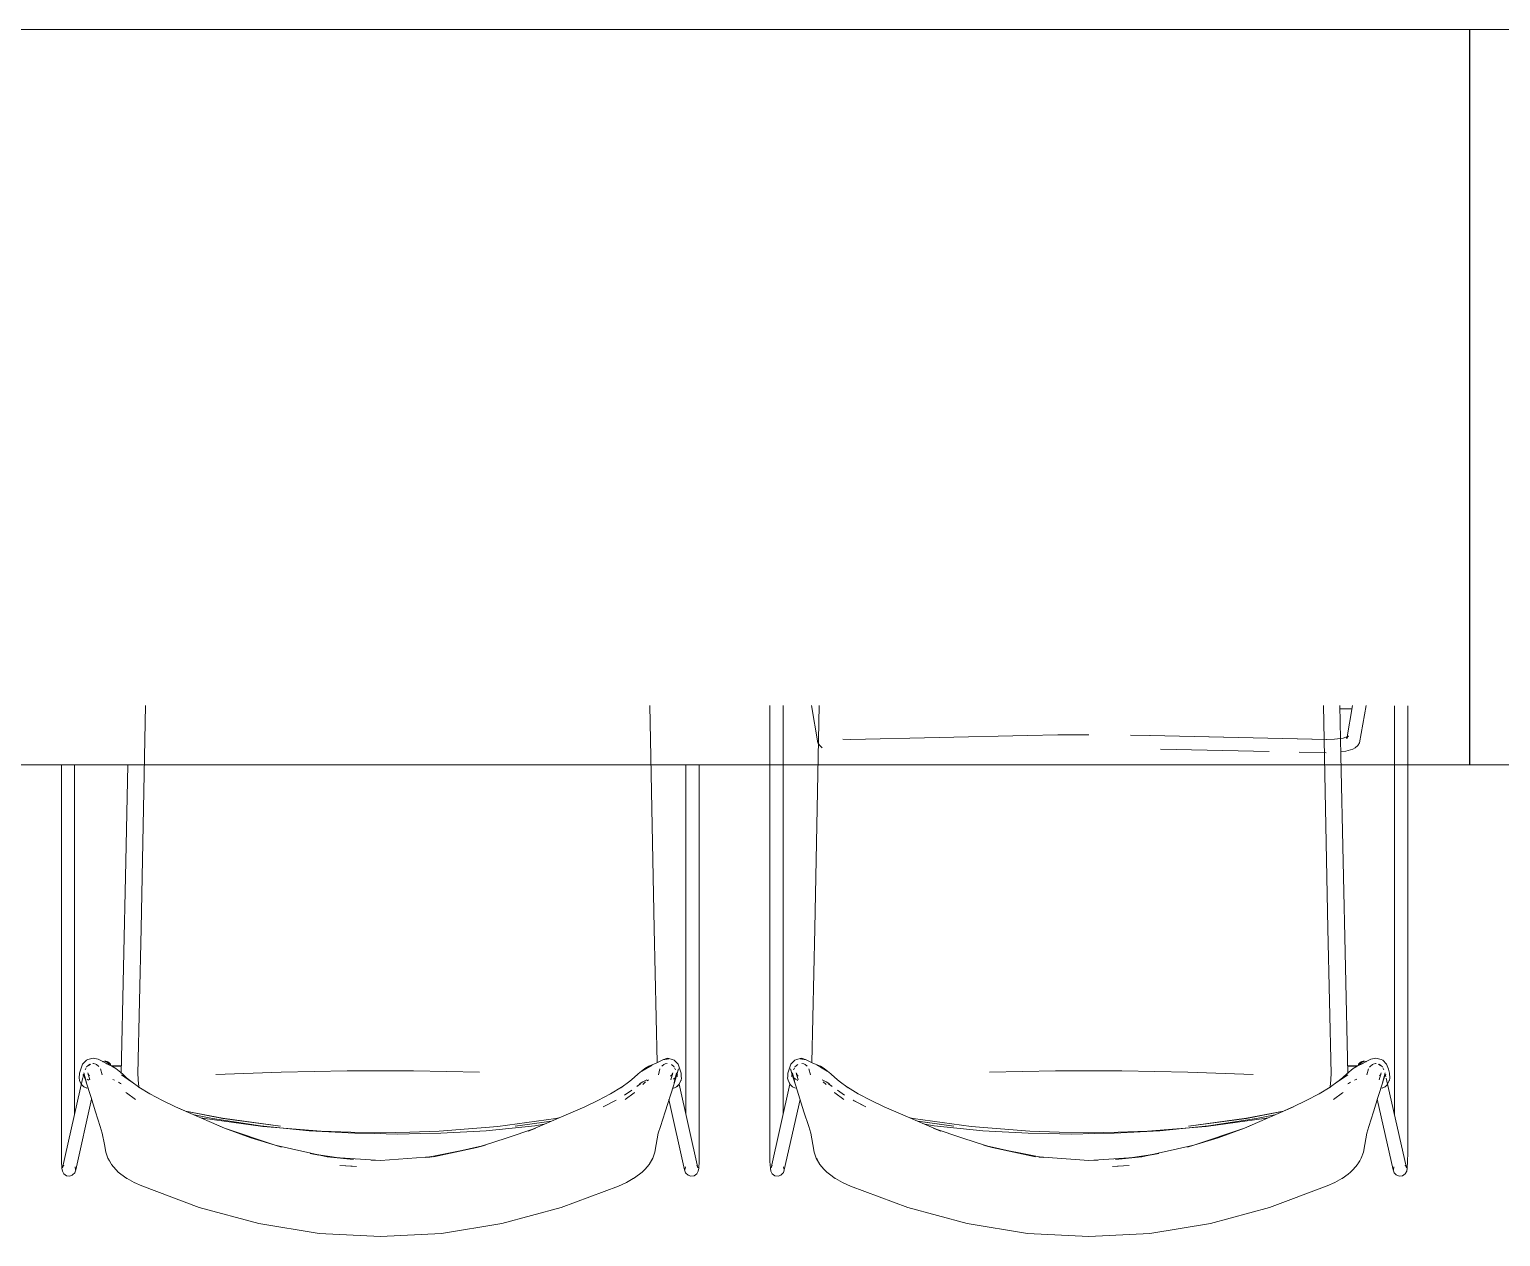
# Model space of a CAD drawing. Header units: millimetres. Extents: x 155927 to 326028, y -36033 to 97293.
# Drawn here: x 210826 to 212027, y 21746 to 22731 of the extents above; entities that cross this region are included whole.
import ezdxf

# ---------------------------------------------------------------- set-up
doc = ezdxf.new("R2010")
doc.units = ezdxf.units.MM
doc.header["$MEASUREMENT"] = 0
doc.layers.add('G-IMPT', color=8, linetype='CONTINUOUS', lineweight=9)
doc.layers.add('I-FURN', color=8, linetype='CONTINUOUS', lineweight=9)

msp = doc.modelspace()

# ---------------------------------------------------------------- linework, layer by layer
at = {"layer": 'G-IMPT'}
for p, q in [((210921.2, 22179.6), (210917.5, 21997.6)), ((211336.4, 21997.6), (211332.8, 22179.4)), ((211430.7, 22179.4), (211430.7, 21820.7)), ((211441.6, 21846.4), (211441.6, 22179.4)), ((211464.8, 22179.4), (211470, 22149.1)), ((211467.4, 21997.6), (211471.1, 22179.4)), ((211882.7, 22179.6), (211886.3, 21997.6)), ((211905.9, 22176.7), (211895.8, 22176.7)), ((211896.1, 22179.6), (211897, 22138.8)), ((211901.7, 22152.3), (211906.4, 22179.6)), ((211912.1, 22149.1), (211917.5, 22179.6)), ((211940.6, 22179.3), (211940.6, 21845.8)), ((211951.5, 22179.3), (211951.5, 21820.7)), ((211471.5, 22147), (211470, 22149.1)), ((211473.5, 22145), (211471.5, 22147)), ((211496.8, 22151.8), (211490.4, 22152)), ((211496.8, 22151.8), (211641.1, 22155.1)), ((211641.1, 22155.1), (211666, 22155.5)), ((211666, 22155.5), (211691.1, 22155.7)), ((211741.1, 22155.1), (211725.3, 22155.4)), ((211885.4, 22151.8), (211741.2, 22155)), ((211885.1, 22151.7), (211741.2, 22155)), ((211885.4, 22151.8), (211891.8, 22152)), ((211891.8, 22152), (211898.7, 22152.9)), ((211898.7, 22152.9), (211903.3, 22154.4)), ((211903.3, 22154.4), (211901.3, 22153)), ((211902.6, 22154.3), (211901.3, 22153)), ((211901.7, 22152.3), (211902.6, 22154.3)), ((211910.7, 22147), (211908.7, 22145)), ((211912.1, 22149.1), (211910.7, 22147)), ((211838.5, 22142), (211749.6, 22144)), ((211885, 22140.9), (211862.9, 22141.5)), ((211896.9, 22141.7), (211901, 22142.2)), ((211897, 22138.8), (211898.8, 22052.2)), ((211901, 22142.2), (211906.6, 22144)), ((211906.6, 22144), (211908.7, 22145)), ((210852.4, 22131.2), (210852.4, 21820.7)), ((210863.2, 22131.2), (210863.2, 21845.8)), ((210906.7, 22131.2), (210905, 22052.2)), ((211362.3, 21845.8), (211362.3, 22131.2)), ((211373.2, 22131.2), (211373.2, 21820.7)), ((210901.2, 21879.3), (210905, 22052.2)), ((211902.7, 21879.3), (211898.8, 22052.2)), ((210914.9, 21878.8), (210917.5, 21997.6)), ((211338.9, 21888.2), (211336.4, 21997.6)), ((211465, 21888.2), (211467.4, 21997.6)), ((211889, 21878.8), (211886.3, 21997.6)), ((210867.2, 21879.4), (210868.2, 21882.7)), ((210869.6, 21886.9), (210868.2, 21882.7)), ((210869.6, 21886.9), (210872.8, 21890)), ((210871.8, 21882.2), (210872.6, 21883.9)), ((210872.2, 21882.7), (210872.6, 21883.9)), ((210872.8, 21890), (210874.1, 21890.5)), ((210875.6, 21886.7), (210872.9, 21884.5)), ((210874.1, 21890.5), (210878.3, 21891.7)), ((210874.5, 21885.7), (210876.1, 21886.9)), ((210874.5, 21885.7), (210875.1, 21886.1)), ((210876.1, 21886.9), (210875.1, 21886.1)), ((210878.1, 21887.4), (210878.7, 21887.3)), ((210882.4, 21890.8), (210878.3, 21891.7)), ((210880.6, 21886.9), (210878.7, 21887.3)), ((210881.2, 21886.6), (210880.6, 21886.9)), ((210881.2, 21886.6), (210883, 21884.9)), ((210882.4, 21890.8), (210890.8, 21886.4)), ((210884.4, 21883), (210885.7, 21878.2)), ((210893.7, 21885.2), (210888.8, 21887.4)), ((210888.8, 21887.4), (210890.8, 21886.4)), ((210901.4, 21885.7), (210893.3, 21885.4)), ((210893.7, 21885.2), (210896.8, 21883.3)), ((210894, 21885), (210900.3, 21885.3)), ((210894, 21885), (210901.4, 21885.3)), ((210896.8, 21883.3), (210902.2, 21879)), ((211328.8, 21883.3), (211323.3, 21879)), ((211326.4, 21881.2), (211334.7, 21886)), ((211330, 21883.5), (211326.4, 21881.2)), ((211331.9, 21885.2), (211328.8, 21883.3)), ((211330, 21883.5), (211334.7, 21886)), ((211331.9, 21885.2), (211337.9, 21887.7)), ((211343.9, 21890.7), (211337.9, 21887.7)), ((211341.1, 21883.1), (211339.8, 21878.2)), ((211344.3, 21886.6), (211342.7, 21885.1)), ((211347.2, 21891.7), (211343.5, 21890.4)), ((211348.6, 21891.2), (211343.5, 21890.4)), ((211348.6, 21891.2), (211343.9, 21890.7)), ((211344.3, 21886.6), (211345.3, 21887.1)), ((211346.9, 21887.3), (211345.3, 21887.1)), ((211347.2, 21891.7), (211351.4, 21890.5)), ((211350.4, 21886.5), (211352.7, 21884.5)), ((211351.4, 21890.5), (211352.7, 21890)), ((211352.7, 21890), (211356, 21886.9)), ((211353.4, 21882.7), (211352.9, 21883.9)), ((211352.9, 21883.9), (211353.7, 21882.3)), ((211356.2, 21883), (211353.8, 21875.1)), ((211356.2, 21883), (211354.5, 21877.4)), ((211357.3, 21882.7), (211356, 21886.9)), ((211357.3, 21882.7), (211358.3, 21879.4)), ((211446.5, 21882.7), (211445.5, 21879.4)), ((211446.5, 21882.7), (211447.9, 21886.9)), ((211447.7, 21883), (211449.3, 21877.4)), ((211447.7, 21883), (211450.1, 21875.1)), ((211451.1, 21890), (211447.9, 21886.9)), ((211450.9, 21883.9), (211450.2, 21882.3)), ((211450.5, 21882.7), (211450.9, 21883.9)), ((211452.5, 21890.5), (211451.1, 21890)), ((211453.5, 21886.5), (211451.2, 21884.5)), ((211456.7, 21891.7), (211452.5, 21890.5)), ((211455.3, 21891.2), (211460.3, 21890.4)), ((211455.3, 21891.2), (211459.9, 21890.7)), ((211456.7, 21891.7), (211460.3, 21890.4)), ((211457, 21887.3), (211458.6, 21887.1)), ((211459.5, 21886.6), (211458.6, 21887.1)), ((211459.5, 21886.6), (211461.2, 21885.1)), ((211459.9, 21890.7), (211465.9, 21887.7)), ((211462.7, 21883.1), (211464.1, 21878.2)), ((211472, 21885.2), (211465.9, 21887.7)), ((211473.8, 21883.5), (211469.2, 21886)), ((211471.8, 21884.5), (211469.2, 21886)), ((211472, 21885.2), (211475.1, 21883.3)), ((211477.5, 21881.2), (211472.1, 21884.3)), ((211473.8, 21883.5), (211477.5, 21881.2)), ((211475.1, 21883.3), (211480.5, 21879)), ((211907.1, 21883.3), (211901.7, 21879)), ((211902.5, 21885.7), (211910.6, 21885.4)), ((211909.8, 21885), (211902.5, 21885.3)), ((211909.8, 21885), (211903.6, 21885.3)), ((211910.2, 21885.2), (211907.1, 21883.3)), ((211910.2, 21885.2), (211915, 21887.4)), ((211921.5, 21890.8), (211913, 21886.4)), ((211915, 21887.4), (211913, 21886.4)), ((211919.4, 21883), (211918.1, 21878.2)), ((211920.4, 21884.3), (211920.8, 21884.9)), ((211922.7, 21886.6), (211920.8, 21884.9)), ((211921.5, 21890.8), (211925.5, 21891.7)), ((211922.7, 21886.6), (211923.2, 21886.9)), ((211923.2, 21886.9), (211925.2, 21887.3)), ((211925.8, 21887.4), (211925.2, 21887.3)), ((211929.7, 21890.5), (211925.5, 21891.7)), ((211929.3, 21885.7), (211927.7, 21886.9)), ((211927.7, 21886.9), (211928.8, 21886.1)), ((211928.3, 21886.7), (211930.9, 21884.5)), ((211929.3, 21885.7), (211928.8, 21886.1)), ((211931.1, 21890), (211929.7, 21890.5)), ((211934.3, 21886.9), (211931.1, 21890)), ((211931.7, 21882.7), (211931.2, 21883.9)), ((211932, 21882.2), (211931.2, 21883.9)), ((211934.3, 21886.9), (211935.7, 21882.7)), ((211936.7, 21879.4), (211935.7, 21882.7)), ((210870, 21875.9), (210853.4, 21802.3)), ((210867.2, 21879.4), (210866.9, 21875.4)), ((210867.2, 21873.7), (210866.9, 21875.4)), ((210867.2, 21873.7), (210867.3, 21873.4)), ((210867.3, 21873.4), (210868.7, 21870.5)), ((210868.9, 21870.3), (210868.7, 21870.5)), ((210868.9, 21870.3), (210870.8, 21868.4)), ((210870.6, 21878.7), (210870.2, 21876.7)), ((210871.7, 21875.1), (210870.2, 21878.3)), ((210871.5, 21876.2), (210870.2, 21878.3)), ((210872.6, 21872.2), (210870.8, 21879.7)), ((210870.8, 21879.7), (210872.8, 21871.6)), ((210871.7, 21875.1), (210871, 21877.4)), ((210871, 21877.4), (210872.8, 21871.6)), ((210871.5, 21876.2), (210871.9, 21875.9)), ((210872.6, 21872.2), (210876.4, 21860.5)), ((210874.8, 21873.8), (210873.4, 21874.6)), ((210874, 21879.7), (210875, 21877.6)), ((210874, 21879.7), (210875.6, 21874.1)), ((210875.3, 21877.3), (210874.2, 21878.4)), ((210874.2, 21878.4), (210875, 21877.6)), ((210875.3, 21877.3), (210874.6, 21877.9)), ((210895.8, 21873.8), (210894.4, 21874.4)), ((210899, 21872.1), (210900.6, 21871)), ((210901.2, 21870.7), (210900.6, 21871)), ((210901.4, 21878.1), (210909.1, 21873)), ((210901.4, 21878.1), (210909.6, 21872.5)), ((210905.4, 21876), (210902.2, 21879)), ((210905.4, 21876), (210909.6, 21872.5)), ((210909.1, 21873), (210916.5, 21867.6)), ((210915.3, 21870.4), (210914.9, 21878.8)), ((210916, 21867.5), (210915.3, 21870.4)), ((210978.6, 21878.3), (211031.8, 21880.4)), ((211085.7, 21881.4), (211031.8, 21880.4)), ((211085.7, 21881.4), (211139.8, 21881.4)), ((211193.7, 21880.4), (211139.8, 21881.4)), ((211316.4, 21873), (211309, 21867.6)), ((211316.4, 21873), (211320.1, 21876)), ((211323.3, 21879), (211320.1, 21876)), ((211325.3, 21870.8), (211322.2, 21868.7)), ((211322.8, 21869.1), (211325.3, 21870.8)), ((211327.1, 21872.4), (211324.4, 21870.7)), ((211324.9, 21871), (211324.4, 21870.7)), ((211327.1, 21872.4), (211324.9, 21871)), ((211330.3, 21874), (211326.5, 21872.1)), ((211327.1, 21872.4), (211326.5, 21872.1)), ((211329.4, 21872.3), (211327, 21870.2)), ((211327.1, 21872.4), (211330.3, 21874)), ((211330.6, 21873.2), (211331.8, 21873.9)), ((211351.3, 21878.4), (211349.8, 21876.9)), ((211349.8, 21876.9), (211350.9, 21877.8)), ((211351.5, 21879.6), (211350, 21874.1)), ((211351.5, 21879.6), (211350.3, 21877.2)), ((211351.3, 21878.4), (211350.3, 21877.2)), ((211354.5, 21877.4), (211352, 21869.1)), ((211354, 21876.2), (211352.2, 21874.6)), ((211354.7, 21879.7), (211352.6, 21871.6)), ((211352.6, 21871.6), (211353, 21872.8)), ((211354.7, 21879.7), (211353, 21872.8)), ((211355.3, 21878.3), (211353.8, 21875.1)), ((211355.3, 21878.3), (211354, 21876.2)), ((211356.8, 21870.5), (211354.7, 21868.4)), ((211355.3, 21876.7), (211354.9, 21878.6)), ((211355, 21868.7), (211356.8, 21870.5)), ((211355, 21868.7), (211356.6, 21870.3)), ((211358.3, 21873.7), (211356.6, 21870.3)), ((211356.6, 21870.3), (211358.2, 21873.4)), ((211356.6, 21870.3), (211356.8, 21870.5)), ((211372.1, 21802.3), (211356.7, 21870.5)), ((211358.3, 21873.7), (211356.8, 21870.5)), ((211358.3, 21873.7), (211358.2, 21873.4)), ((211358.3, 21879.4), (211358.5, 21876.7)), ((211358.3, 21873.7), (211358.6, 21875.4)), ((211358.5, 21876.7), (211358.6, 21875.4)), ((211431.8, 21802.3), (211447.1, 21870.5)), ((211445.4, 21876.7), (211445.3, 21875.4)), ((211445.6, 21873.7), (211445.3, 21875.4)), ((211445.5, 21879.4), (211445.4, 21876.7)), ((211445.6, 21873.7), (211447.3, 21870.3)), ((211445.6, 21873.7), (211445.7, 21873.4)), ((211445.6, 21873.7), (211447.1, 21870.5)), ((211447.3, 21870.3), (211445.7, 21873.4)), ((211448.9, 21868.7), (211447.1, 21870.5)), ((211447.3, 21870.3), (211447.1, 21870.5)), ((211447.1, 21870.5), (211449.2, 21868.4)), ((211448.9, 21868.7), (211447.3, 21870.3)), ((211448.5, 21876.7), (211449, 21878.6)), ((211448.6, 21878.3), (211449.9, 21876.2)), ((211448.6, 21878.3), (211450.1, 21875.1)), ((211449.2, 21879.7), (211451.2, 21871.6)), ((211449.2, 21879.7), (211450.9, 21872.8)), ((211449.3, 21877.4), (211451.9, 21869.1)), ((211449.9, 21876.2), (211451.7, 21874.6)), ((211451.2, 21871.6), (211450.9, 21872.8)), ((211453.5, 21873.6), (211451.7, 21874.6)), ((211452.3, 21879.6), (211453.6, 21877.2)), ((211452.3, 21879.6), (211453.9, 21874.1)), ((211452.6, 21878.4), (211453.6, 21877.2)), ((211452.6, 21878.4), (211454, 21876.9)), ((211454, 21876.9), (211453, 21877.8)), ((211476.8, 21872.4), (211473.6, 21874)), ((211473.6, 21874), (211477.3, 21872.1)), ((211474.4, 21872.3), (211476.8, 21870.2)), ((211476.8, 21872.4), (211477.3, 21872.1)), ((211476.8, 21872.4), (211478.9, 21871)), ((211476.8, 21872.4), (211479.5, 21870.7)), ((211481.1, 21869.1), (211478.6, 21870.8)), ((211478.6, 21870.8), (211481.7, 21868.7)), ((211478.9, 21871), (211479.5, 21870.7)), ((211480.5, 21879), (211483.7, 21876)), ((211487.5, 21873), (211483.7, 21876)), ((211487.5, 21873), (211494.8, 21867.6)), ((211610.2, 21880.4), (211664.1, 21881.4)), ((211718.1, 21881.4), (211664.1, 21881.4)), ((211718.1, 21881.4), (211772, 21880.4)), ((211825.3, 21878.3), (211772, 21880.4)), ((211894.7, 21873), (211887.4, 21867.6)), ((211887.9, 21867.5), (211888.6, 21870.4)), ((211888.6, 21870.4), (211889, 21878.8)), ((211902.5, 21878.1), (211894.2, 21872.5)), ((211898.5, 21876), (211894.2, 21872.5)), ((211902.5, 21878.1), (211894.7, 21873)), ((211898.5, 21876), (211901.7, 21879)), ((211902.7, 21870.7), (211903.3, 21871)), ((211904.9, 21872.1), (211903.3, 21871)), ((211908, 21873.8), (211910, 21874.6)), ((211931.3, 21872.2), (211927.4, 21860.5)), ((211929.9, 21879.7), (211928.3, 21874.1)), ((211928.6, 21877.3), (211929.6, 21878.4)), ((211928.6, 21877.3), (211929.3, 21877.9)), ((211929.9, 21879.7), (211928.9, 21877.6)), ((211929.6, 21878.4), (211928.9, 21877.6)), ((211933, 21879.7), (211931, 21871.6)), ((211932.9, 21877.4), (211931, 21871.6)), ((211931.3, 21872.2), (211933, 21879.7)), ((211932.1, 21875.1), (211933.6, 21878.3)), ((211932.1, 21875.1), (211932.9, 21877.4)), ((211932.3, 21876.2), (211933.6, 21878.3)), ((211934.9, 21870.3), (211933, 21868.4)), ((211933.2, 21878.7), (211933.7, 21876.7)), ((211934, 21875.3), (211950.4, 21802.3)), ((211934.9, 21870.3), (211935.1, 21870.5)), ((211936.5, 21873.4), (211935.1, 21870.5)), ((211936.6, 21873.7), (211936.5, 21873.4)), ((211936.6, 21873.7), (211936.9, 21875.4)), ((211936.7, 21879.4), (211936.9, 21875.4)), ((210864.3, 21800.7), (210877.1, 21858.3)), ((210873.3, 21867.2), (210870.8, 21868.4)), ((210871, 21868.3), (210870.8, 21868.4)), ((210873.4, 21867.2), (210870.8, 21868.4)), ((210871, 21868.3), (210873.4, 21867.2)), ((210873.3, 21867.2), (210873.4, 21867.2)), ((210876.4, 21860.5), (210880.3, 21848)), ((210905.1, 21863.7), (210905.6, 21863.3)), ((210905.6, 21863.3), (210912.9, 21858)), ((210924.7, 21862.7), (210915.7, 21868.1)), ((210916.5, 21867.6), (210915.7, 21868.1)), ((210935.1, 21857.2), (210924.7, 21862.7)), ((211290.4, 21857.2), (211300.8, 21862.7)), ((211309.8, 21868.1), (211300.8, 21862.7)), ((211309.8, 21868.1), (211309, 21867.6)), ((211318, 21865.5), (211312, 21861.5)), ((211312, 21861.5), (211314, 21862.8)), ((211312.7, 21858), (211320, 21863.3)), ((211318, 21865.5), (211314, 21862.8)), ((211320.5, 21863.7), (211320, 21863.3)), ((211322.8, 21869.1), (211322.2, 21868.7)), ((211345.2, 21848), (211352, 21869.1)), ((211348.4, 21858.1), (211361.2, 21800.7)), ((211352.3, 21867.2), (211352.2, 21867.2)), ((211352.3, 21867.2), (211354.5, 21868.3)), ((211354.5, 21868.3), (211354.7, 21868.4)), ((211455.5, 21858.1), (211442.6, 21800.7)), ((211449.4, 21868.3), (211449.2, 21868.4)), ((211451.6, 21867.2), (211449.4, 21868.3)), ((211451.6, 21867.2), (211451.7, 21867.2)), ((211458.6, 21848), (211451.9, 21869.1)), ((211481.1, 21869.1), (211481.7, 21868.7)), ((211483.4, 21863.7), (211483.9, 21863.3)), ((211491.2, 21858), (211483.9, 21863.3)), ((211485.9, 21865.5), (211491.8, 21861.5)), ((211485.9, 21865.5), (211489.9, 21862.8)), ((211491.8, 21861.5), (211489.9, 21862.8)), ((211494.1, 21868.1), (211494.8, 21867.6)), ((211494.1, 21868.1), (211503, 21862.7)), ((211513.5, 21857.2), (211503, 21862.7)), ((211868.7, 21857.2), (211879.2, 21862.7)), ((211879.2, 21862.7), (211888.1, 21868.1)), ((211887.4, 21867.6), (211888.1, 21868.1)), ((211898.3, 21863.3), (211891, 21858)), ((211898.8, 21863.7), (211898.3, 21863.3)), ((211927.4, 21860.5), (211923.5, 21848)), ((211939.6, 21800.7), (211926.7, 21858.3)), ((211930.5, 21867.2), (211933, 21868.4)), ((211932.8, 21868.3), (211930.5, 21867.2)), ((211930.6, 21867.2), (211930.5, 21867.2)), ((211930.6, 21867.2), (211933, 21868.4)), ((211932.8, 21868.3), (211933, 21868.4)), ((210880.3, 21848), (210884.2, 21836)), ((210935.1, 21857.2), (210945.7, 21852)), ((210955.1, 21847.8), (210945.7, 21852)), ((210955.1, 21847.8), (210945.7, 21851.9)), ((210985.7, 21834.7), (210945.7, 21851.9)), ((210984.1, 21842.6), (210953.8, 21848.4)), ((210953.8, 21848.4), (210983.9, 21842.7)), ((211279.8, 21852), (211233.4, 21832.1)), ((211279.8, 21852), (211290.4, 21857.2)), ((211305.2, 21857.5), (211294.8, 21852)), ((211294.8, 21852), (211304.2, 21857)), ((211305.2, 21857.5), (211304.2, 21857)), ((211341.4, 21836), (211345.2, 21848)), ((211462.5, 21836), (211458.6, 21848)), ((211498.7, 21857.5), (211509.1, 21852)), ((211498.7, 21857.5), (211499.6, 21857)), ((211509.1, 21852), (211499.6, 21857)), ((211524.1, 21852), (211513.5, 21857.2)), ((211524.1, 21852), (211570.5, 21832.1)), ((211818.2, 21834.7), (211858.2, 21851.9)), ((211819.8, 21842.6), (211850, 21848.4)), ((211850, 21848.4), (211819.9, 21842.7)), ((211848.8, 21847.8), (211858.1, 21852)), ((211848.8, 21847.8), (211858.2, 21851.9)), ((211868.7, 21857.2), (211858.1, 21852)), ((211923.5, 21848), (211919.7, 21836)), ((210885.8, 21830.4), (210884.2, 21836)), ((210975.9, 21842.5), (210960.7, 21845.4)), ((210969.5, 21842.4), (210966.3, 21843)), ((211016.8, 21836), (210969.5, 21842.4)), ((210975.9, 21842.5), (211015, 21836.6)), ((210979.9, 21836.9), (210985.7, 21834.7)), ((210979.9, 21836.9), (210985.7, 21834.7)), ((211031.2, 21836.2), (210983.9, 21842.7)), ((210984.1, 21842.6), (211031.2, 21836.2)), ((210985.7, 21834.7), (211026.9, 21820.6)), ((210985.7, 21834.7), (211007.2, 21826.7)), ((210985.7, 21834.7), (211007.2, 21826.7)), ((211015, 21836.6), (211054.8, 21832.5)), ((211064.6, 21832.2), (211016.8, 21836)), ((211208.7, 21836), (211160.9, 21832.2)), ((211199.2, 21832.5), (211238.9, 21836.6)), ((211208.7, 21836), (211256, 21842.4)), ((211214.8, 21826.1), (211239.8, 21834.7)), ((211252.4, 21840.3), (211222.8, 21836.2)), ((211252.4, 21840.3), (211222.8, 21836.2)), ((211239.8, 21834.7), (211233.4, 21832.1)), ((211246.6, 21837.8), (211238.9, 21836.6)), ((211256, 21842.4), (211258.6, 21842.9)), ((211339.7, 21830.4), (211341.4, 21836)), ((211464.2, 21830.4), (211462.5, 21836)), ((211547.9, 21842.4), (211545.2, 21842.9)), ((211595.2, 21836), (211547.9, 21842.4)), ((211551.4, 21840.3), (211581.1, 21836.2)), ((211551.5, 21840.3), (211581.1, 21836.2)), ((211557.3, 21837.8), (211564.9, 21836.6)), ((211589.1, 21826.1), (211564, 21834.7)), ((211564, 21834.7), (211570.5, 21832.1)), ((211604.7, 21832.5), (211564.9, 21836.6)), ((211595.2, 21836), (211643, 21832.2)), ((211739.2, 21832.2), (211787, 21836)), ((211788.8, 21836.6), (211749.1, 21832.5)), ((211772.6, 21836.2), (211819.9, 21842.7)), ((211819.8, 21842.6), (211772.6, 21836.2)), ((211818.2, 21834.7), (211777, 21820.6)), ((211787, 21836), (211834.3, 21842.4)), ((211828, 21842.5), (211788.8, 21836.6)), ((211818.2, 21834.7), (211796.7, 21826.7)), ((211818.2, 21834.7), (211796.7, 21826.7)), ((211823.9, 21836.9), (211818.2, 21834.7)), ((211823.9, 21836.9), (211818.2, 21834.7)), ((211828, 21842.5), (211843.1, 21845.4)), ((211834.3, 21842.4), (211837.5, 21843)), ((211918, 21830.4), (211919.7, 21836)), ((210887.5, 21821.2), (210885.8, 21830.4)), ((211026.9, 21820.6), (211007.2, 21826.7)), ((211007.2, 21826.7), (211026.9, 21820.7)), ((211054.8, 21832.5), (211091.9, 21830.4)), ((211064.6, 21832.2), (211088.7, 21831.2)), ((211088.7, 21831.2), (211112.8, 21830.9)), ((211091.9, 21830.4), (211108.1, 21830.1)), ((211108.1, 21830.1), (211127, 21829.7)), ((211112.8, 21830.9), (211136.8, 21831.3)), ((211145.8, 21830.1), (211127, 21829.7)), ((211160.9, 21832.2), (211136.8, 21831.3)), ((211145.8, 21830.1), (211162.1, 21830.4)), ((211199.2, 21832.5), (211162.1, 21830.4)), ((211214.8, 21826.1), (211198.6, 21820.9)), ((211339.7, 21830.4), (211338.1, 21821.2)), ((211464.2, 21830.4), (211465.8, 21821.2)), ((211589.1, 21826.1), (211605.3, 21820.9)), ((211604.7, 21832.5), (211641.7, 21830.4)), ((211658, 21830.1), (211641.7, 21830.4)), ((211643, 21832.2), (211667, 21831.3)), ((211658, 21830.1), (211676.9, 21829.7)), ((211691.1, 21830.9), (211667, 21831.3)), ((211695.7, 21830.1), (211676.9, 21829.7)), ((211715.2, 21831.2), (211691.1, 21830.9)), ((211712, 21830.4), (211695.7, 21830.1)), ((211749.1, 21832.5), (211712, 21830.4)), ((211739.2, 21832.2), (211715.2, 21831.2)), ((211777, 21820.6), (211796.7, 21826.7)), ((211796.7, 21826.7), (211777, 21820.7)), ((211916.4, 21821.2), (211918, 21830.4)), ((210852.4, 21814.5), (210852.4, 21820.7)), ((210852.4, 21814.5), (210852.6, 21807.3)), ((210887.5, 21821.2), (210888.6, 21815.1)), ((210890.4, 21810.2), (210888.6, 21815.1)), ((210890.4, 21810.2), (210891.6, 21807.9)), ((211032.1, 21819.2), (211026.9, 21820.7)), ((211069.4, 21811.3), (211026.9, 21820.6)), ((211026.9, 21820.6), (211032.1, 21819.2)), ((211055.6, 21813.8), (211062.7, 21812.5)), ((211055.6, 21813.8), (211069.7, 21811.7)), ((211069.4, 21811.3), (211091, 21808.9)), ((211069.4, 21811.3), (211080.7, 21810)), ((211069.7, 21811.7), (211080.7, 21810)), ((211112.8, 21808.3), (211075.8, 21810.6)), ((211075.8, 21810.6), (211080.7, 21810)), ((211091, 21808.9), (211080.7, 21810)), ((211149.7, 21810.8), (211112.8, 21808.3)), ((211149.7, 21810.6), (211156.1, 21811.7)), ((211149.7, 21810.8), (211155.1, 21811.2)), ((211149.7, 21810.6), (211153.2, 21811)), ((211198.6, 21820.6), (211156.1, 21811.3)), ((211156.1, 21811.7), (211191.6, 21818.7)), ((211191.6, 21818.7), (211156.1, 21811.3)), ((211191.6, 21818.7), (211198.6, 21820.9)), ((211198.6, 21820.6), (211191.6, 21818.7)), ((211332.2, 21804.9), (211335.2, 21810.2)), ((211334, 21807.9), (211335.2, 21810.2)), ((211334.6, 21809.2), (211335.2, 21810.2)), ((211336.9, 21815.1), (211335.2, 21810.2)), ((211338.1, 21821.2), (211336.9, 21815.1)), ((211373, 21807.3), (211373.1, 21814.5)), ((211373.2, 21820.7), (211373.1, 21814.5)), ((211430.7, 21820.7), (211430.7, 21814.5)), ((211430.9, 21807.3), (211430.7, 21814.5)), ((211465.8, 21821.2), (211466.9, 21815.1)), ((211466.9, 21815.1), (211468.7, 21810.2)), ((211469.3, 21809.2), (211468.7, 21810.2)), ((211471.7, 21804.9), (211468.7, 21810.2)), ((211469.9, 21807.9), (211468.7, 21810.2)), ((211605.2, 21820.6), (211612.3, 21818.7)), ((211605.2, 21820.6), (211647.7, 21811.3)), ((211612.3, 21818.7), (211605.3, 21820.9)), ((211647.8, 21811.7), (211612.3, 21818.7)), ((211612.3, 21818.7), (211647.7, 21811.3)), ((211654.1, 21810.6), (211647.8, 21811.7)), ((211654.1, 21810.8), (211650, 21811.1)), ((211654.1, 21810.6), (211650.7, 21811)), ((211654.1, 21810.8), (211691.1, 21808.3)), ((211691.1, 21808.3), (211728, 21810.6)), ((211734.5, 21811.3), (211712.9, 21808.9)), ((211712.9, 21808.9), (211723.1, 21810)), ((211734.2, 21811.7), (211723.1, 21810)), ((211734.5, 21811.3), (211723.1, 21810)), ((211728, 21810.6), (211723.1, 21810)), ((211748.3, 21813.8), (211734.2, 21811.7)), ((211734.5, 21811.3), (211777, 21820.6)), ((211748.3, 21813.8), (211741.1, 21812.5)), ((211771.8, 21819.2), (211777, 21820.7)), ((211777, 21820.6), (211771.8, 21819.2)), ((211913.5, 21810.2), (211912.3, 21807.9)), ((211913.5, 21810.2), (211915.3, 21815.1)), ((211916.4, 21821.2), (211915.3, 21815.1)), ((211951.5, 21814.5), (211951.3, 21807.3)), ((211951.5, 21814.5), (211951.5, 21820.7)), ((210852.6, 21807.3), (210852.8, 21802)), ((210852.8, 21802), (210853.2, 21799.6)), ((210853.2, 21799.6), (210854.4, 21797.3)), ((210853.4, 21802.3), (210854.5, 21804.5)), ((210854.3, 21804.2), (210854.5, 21804.5)), ((210861.6, 21796.5), (210863.5, 21798.2)), ((210863.5, 21798.2), (210863.2, 21797.9)), ((210864.3, 21800.7), (210863.5, 21798.2)), ((210863.6, 21803.1), (210864, 21800.5)), ((210863.7, 21802.8), (210864, 21800.5)), ((210893.1, 21805.4), (210891.6, 21807.9)), ((210893.3, 21804.9), (210893.1, 21805.4)), ((210893.3, 21804.9), (210894.9, 21803)), ((210894.9, 21803), (210897.1, 21800.5)), ((210897.1, 21800.5), (210898.9, 21798.7)), ((210901, 21797), (210898.9, 21798.7)), ((211089.9, 21803.6), (211079.7, 21804.1)), ((211079.7, 21804.1), (211093.3, 21803.4)), ((211112.8, 21808.3), (211105.3, 21808.4)), ((211112.8, 21808.3), (211105.3, 21808.4)), ((211324.5, 21797), (211326.6, 21798.7)), ((211328.4, 21800.5), (211326.6, 21798.7)), ((211328.4, 21800.5), (211328.9, 21801.1)), ((211330.7, 21803), (211328.9, 21801.1)), ((211332.2, 21804.9), (211330.7, 21803)), ((211334.6, 21809.2), (211332.2, 21804.9)), ((211332.2, 21804.9), (211332.4, 21805.4)), ((211332.4, 21805.4), (211334, 21807.9)), ((211361.2, 21800.7), (211362, 21798.2)), ((211361.9, 21803.1), (211361.5, 21800.5)), ((211361.8, 21802.8), (211361.5, 21800.5)), ((211362, 21798.2), (211362.3, 21797.9)), ((211364.2, 21796.1), (211362.3, 21797.9)), ((211372.1, 21802.3), (211371.1, 21804.4)), ((211371.1, 21804.4), (211371.3, 21804.2)), ((211372.3, 21799.6), (211371.1, 21797.3)), ((211372.3, 21799.6), (211372.7, 21802)), ((211372.7, 21802), (211373, 21807.3)), ((211431.2, 21802), (211430.9, 21807.3)), ((211431.5, 21799.6), (211431.2, 21802)), ((211431.5, 21799.6), (211432.7, 21797.3)), ((211431.8, 21802.3), (211432.8, 21804.4)), ((211432.8, 21804.4), (211432.6, 21804.2)), ((211439.7, 21796.1), (211441.5, 21797.9)), ((211441.8, 21798.2), (211441.5, 21797.9)), ((211442.6, 21800.7), (211441.8, 21798.2)), ((211441.9, 21803.1), (211442.4, 21800.5)), ((211442, 21802.8), (211442.4, 21800.5)), ((211469.3, 21809.2), (211471.7, 21804.9)), ((211471.4, 21805.4), (211469.9, 21807.9)), ((211471.7, 21804.9), (211471.4, 21805.4)), ((211471.7, 21804.9), (211473.2, 21803)), ((211473.2, 21803), (211474.9, 21801.1)), ((211475.4, 21800.5), (211474.9, 21801.1)), ((211475.4, 21800.5), (211477.3, 21798.7)), ((211479.4, 21797), (211477.3, 21798.7)), ((211691.1, 21808.3), (211698.5, 21808.4)), ((211691.1, 21808.3), (211698.5, 21808.4)), ((211724.2, 21804.1), (211710.6, 21803.4)), ((211714.7, 21803.6), (211724.2, 21804.1)), ((211902.8, 21797), (211904.9, 21798.7)), ((211906.8, 21800.5), (211904.9, 21798.7)), ((211909, 21803), (211906.8, 21800.5)), ((211910.5, 21804.9), (211909, 21803)), ((211910.5, 21804.9), (211910.8, 21805.4)), ((211910.8, 21805.4), (211912.3, 21807.9)), ((211939.6, 21800.7), (211940.4, 21798.2)), ((211940.3, 21803.1), (211939.8, 21800.5)), ((211940.2, 21802.8), (211939.8, 21800.5)), ((211942.2, 21796.5), (211940.4, 21798.2)), ((211940.4, 21798.2), (211940.7, 21797.9)), ((211950.4, 21802.3), (211949.4, 21804.5)), ((211949.6, 21804.2), (211949.4, 21804.5)), ((211950.7, 21799.6), (211949.5, 21797.3)), ((211951, 21802), (211950.7, 21799.6)), ((211951.3, 21807.3), (211951, 21802)), ((210854.4, 21797.3), (210856.5, 21795.8)), ((210859.2, 21795.4), (210856.5, 21795.8)), ((210859.2, 21795.4), (210861.3, 21796.1)), ((210861.6, 21796.5), (210861.3, 21796.1)), ((210905.9, 21793.6), (210901, 21797)), ((210905.9, 21793.6), (210906.2, 21793.4)), ((210911.8, 21790.2), (210906.2, 21793.4)), ((210918.2, 21787.4), (210911.8, 21790.2)), ((210965, 21769.8), (210918.2, 21787.4)), ((211260.5, 21769.8), (211307.2, 21787.3)), ((211307.2, 21787.3), (211313.7, 21790.2)), ((211319.3, 21793.4), (211313.7, 21790.2)), ((211319.3, 21793.4), (211319.6, 21793.6)), ((211324.5, 21797), (211319.6, 21793.6)), ((211364.2, 21796.1), (211366.3, 21795.4)), ((211369, 21795.8), (211366.3, 21795.4)), ((211371.1, 21797.3), (211369, 21795.8)), ((211432.7, 21797.3), (211434.9, 21795.8)), ((211434.9, 21795.8), (211437.5, 21795.4)), ((211439.7, 21796.1), (211437.5, 21795.4)), ((211479.4, 21797), (211484.2, 21793.6)), ((211484.5, 21793.4), (211484.2, 21793.6)), ((211484.5, 21793.4), (211490.1, 21790.2)), ((211496.6, 21787.3), (211490.1, 21790.2)), ((211543.4, 21769.8), (211496.6, 21787.3)), ((211838.8, 21769.8), (211885.7, 21787.4)), ((211885.7, 21787.4), (211892.1, 21790.2)), ((211892.1, 21790.2), (211897.7, 21793.4)), ((211898, 21793.6), (211897.7, 21793.4)), ((211898, 21793.6), (211902.8, 21797)), ((211942.2, 21796.5), (211942.5, 21796.1)), ((211944.7, 21795.4), (211942.5, 21796.1)), ((211944.7, 21795.4), (211947.3, 21795.8)), ((211949.5, 21797.3), (211947.3, 21795.8)), ((211013.5, 21756.8), (210965, 21769.8)), ((211260.5, 21769.8), (211212.1, 21756.8)), ((211543.4, 21769.8), (211591.8, 21756.8)), ((211790.4, 21756.8), (211838.8, 21769.8)), ((211013.5, 21756.8), (211062.9, 21748.7)), ((211212.1, 21756.8), (211162.7, 21748.7)), ((211591.8, 21756.8), (211641.2, 21748.7)), ((211790.4, 21756.8), (211741, 21748.7)), ((211112.8, 21746.1), (211062.9, 21748.7)), ((211112.8, 21746.1), (211162.7, 21748.7)), ((211691.1, 21746.1), (211641.2, 21748.7)), ((211691.1, 21746.1), (211741, 21748.7))]:
    msp.add_line(p, q, dxfattribs=at)
at = {"layer": 'I-FURN'}
for p, q in [((212001.9, 22731.2), (210801.8, 22731.2)), ((212001.9, 22131.2), (212001.9, 22731.2)), ((213202.3, 22731.2), (212002.2, 22731.2)), ((212002.2, 22731.2), (212002.2, 22131.2)), ((210801.8, 22131.2), (212001.9, 22131.2)), ((212002.2, 22131.2), (213202.3, 22131.2)), ((210885.9, 21888.7), (210887.5, 21889.2)), ((210887.5, 21889.2), (210888.7, 21889.2)), ((210892.6, 21886.7), (210887.5, 21889.2)), ((210887.5, 21889.2), (210891.8, 21887.6)), ((210887.5, 21889.2), (210889.8, 21888.9)), ((210887.5, 21889.2), (210890.8, 21888.4)), ((210888.7, 21889.2), (210889.8, 21888.9)), ((210892.6, 21886.7), (210888.8, 21887.4)), ((210889.8, 21888.9), (210890.8, 21888.4)), ((210892.6, 21886.7), (210890, 21886.9)), ((210892.6, 21886.7), (210890.5, 21886.7)), ((210891.8, 21887.6), (210890.8, 21888.4)), ((210892.6, 21886.7), (210890.9, 21886.5)), ((210892.6, 21886.7), (210891.1, 21886.4)), ((210892.6, 21886.7), (210891.8, 21887.6)), ((210892.6, 21886.7), (210892.8, 21885.5)), ((211911.3, 21886.7), (211911.1, 21885.5)), ((211911.3, 21886.7), (211916.3, 21889.2)), ((211911.3, 21886.7), (211912.1, 21887.6)), ((211911.3, 21886.7), (211915.1, 21887.4)), ((211911.3, 21886.7), (211913.9, 21886.9)), ((211911.3, 21886.7), (211912.7, 21886.4)), ((211911.3, 21886.7), (211913.3, 21886.7)), ((211911.3, 21886.7), (211913, 21886.5)), ((211916.3, 21889.2), (211912.1, 21887.6)), ((211912.1, 21887.6), (211913, 21888.4)), ((211916.3, 21889.2), (211913, 21888.4)), ((211914.1, 21888.9), (211913, 21888.4)), ((211915.2, 21889.2), (211914.1, 21888.9)), ((211916.3, 21889.2), (211914.1, 21888.9)), ((211916.3, 21889.2), (211915.2, 21889.2)), ((211917.9, 21888.7), (211916.3, 21889.2))]:
    msp.add_line(p, q, dxfattribs=at)

doc.saveas('drawing.dxf')
